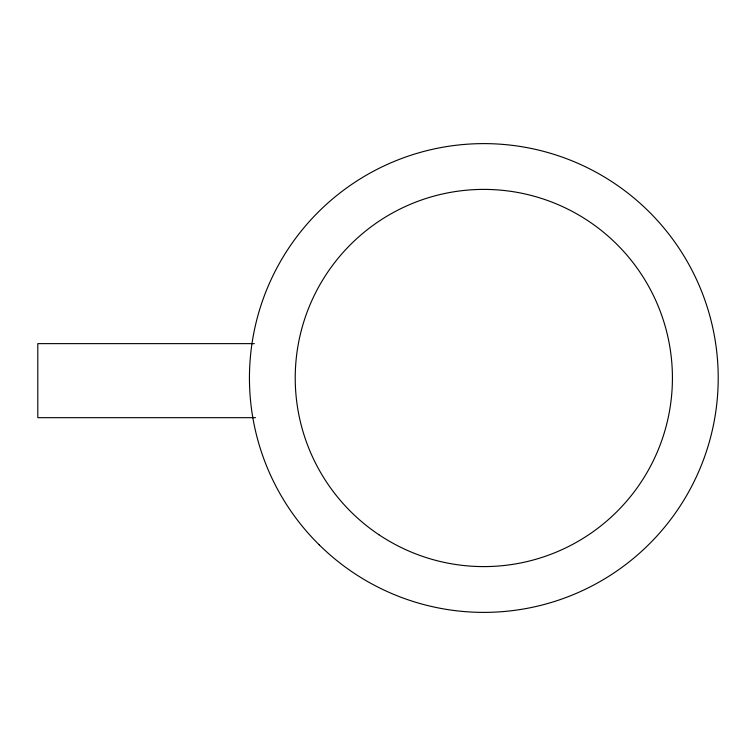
<?xml version="1.0" encoding="UTF-8"?>
<svg xmlns="http://www.w3.org/2000/svg" width="756" height="756" viewBox="0 0 756 756"><rect width="100%" height="100%" fill="white"/><g stroke="black" fill="none" stroke-linecap="round" stroke-linejoin="round"><path stroke-width="1.13" d="M254.318 343.63L37.8 343.63L37.8 417.671L255.49 417.671M319.23 544.859A234.379 234.379 0 0 0 710.631 437.119A234.379 234.379 0 0 0 421.621 152.022A234.379 234.379 0 0 0 319.23 544.859M378.926 534.728A188.594 188.594 0 0 0 672.008 390.483A188.594 188.594 0 0 0 400.538 208.788A188.594 188.594 0 0 0 378.926 534.728"/></g></svg>
